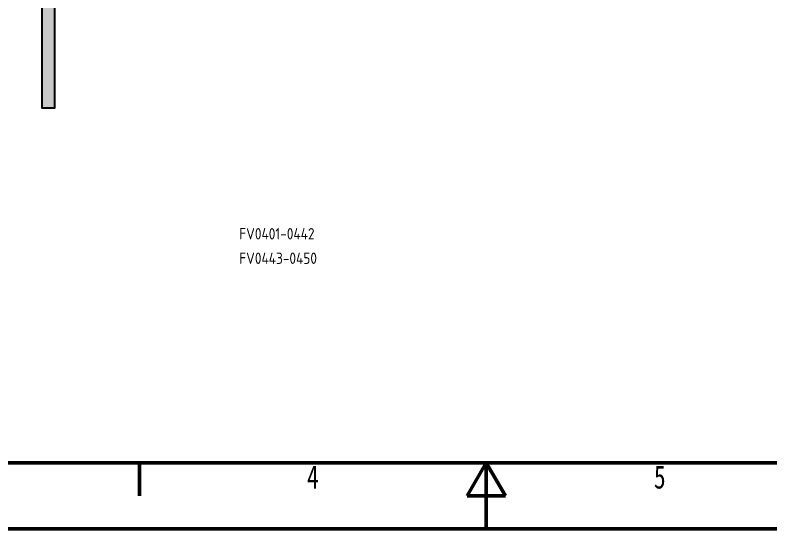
# Model space of a CAD drawing. Header units: millimetres. Extents: x -68339142 to 208, y -167 to 82456658.
# Drawn here: x -68326948 to -68324455, y 82446137 to 82447832 of the extents above; entities that cross this region are included whole.
import ezdxf

# ---------------------------------------------------------------- set-up
doc = ezdxf.new("R2010")
doc.units = ezdxf.units.MM
doc.header["$MEASUREMENT"] = 0
doc.layers.add('Border (ISO)', color=7, linetype='Continuous', lineweight=50)
doc.layers.add('I8符号标注层', color=3, linetype='Continuous', lineweight=9)
doc.styles.add('I(3.5)', font='simfang.ttf', dxfattribs={"width": 0.75})
doc.styles.get("Standard").update_dxf_attribs({"font": 'gbenor.shx', "bigfont": 'gbcbig.shx'})

# ---------------------------------------------------------------- blocks, each defined once
blk = doc.blocks.new('Borders A3')
at = {"layer": 'Border (ISO)'}
for p, q in [((10, 10), (410, 10)), ((157.5, 10), (157.5, 5)), ((210, 10), (207.11, 5)), ((210, 10), (210, 0)), ((210, 10), (212.89, 5)), ((212.89, 5), (207.11, 5)), ((420, 0), (0, 0))]:
    blk.add_line(p, q, dxfattribs=at)
at = {"layer": 'I8符号标注层', "char_height": 3.5, "attachment_point": 2, "style": 'I(3.5)'}
for s, insert in [('4', (183.75, 9.6)), ('5', (236.25, 9.6))]:
    blk.add_mtext(s, dxfattribs=dict(at, insert=insert))

msp = doc.modelspace()

# ---------------------------------------------------------------- hatches: boundary and pattern name
at = {"linetype": 'ByBlock', "lineweight": -3, "ltscale": 4}
h = msp.add_hatch(dxfattribs=at)
h.set_pattern_fill('ANGLE', color=0, scale=4.4, style=0)
h.set_pattern_definition([(0, (-68485899.382, 82464247.718), (0, 30.734), [22.352, -8.382]), (90, (-68485899.382, 82464247.718), (-30.734, 2e-15), [22.352, -8.382])])
h.paths.add_polyline_path([(-68326817.18865, 82450220.27571), (-68326859.80626, 82450220.27571), (-68326859.80626, 82447525.97652), (-68326817.18865, 82447525.97652)])

# ---------------------------------------------------------------- linework, layer by layer
at = {"color": 0, "linetype": 'ByBlock', "lineweight": -3}
msp.add_lwpolyline([(-68326817.18865, 82450220.27571), (-68326859.80626, 82450220.27571), (-68326859.80626, 82447525.97652), (-68326817.18865, 82447525.97652)], close=True, dxfattribs=at)

# ---------------------------------------------------------------- block references
at = {"xscale": 21.8262244274396, "yscale": 21.8262244274396, "zscale": 21.8262244274396}
msp.add_blockref('Borders A3', (-68329975.30518, 82446137.04862), dxfattribs=at)

# ---------------------------------------------------------------- texts
at = {"color": 2, "char_height": 37.5, "width": 738.3016329, "attachment_point": 1}
for s, insert in [('FV0401-0442', (-68326207.89824, 82447129.65183)), ('FV0443-0450', (-68326207.89824, 82447048.85225))]:
    msp.add_mtext(s, dxfattribs=dict(at, insert=insert))

doc.saveas('drawing.dxf')
